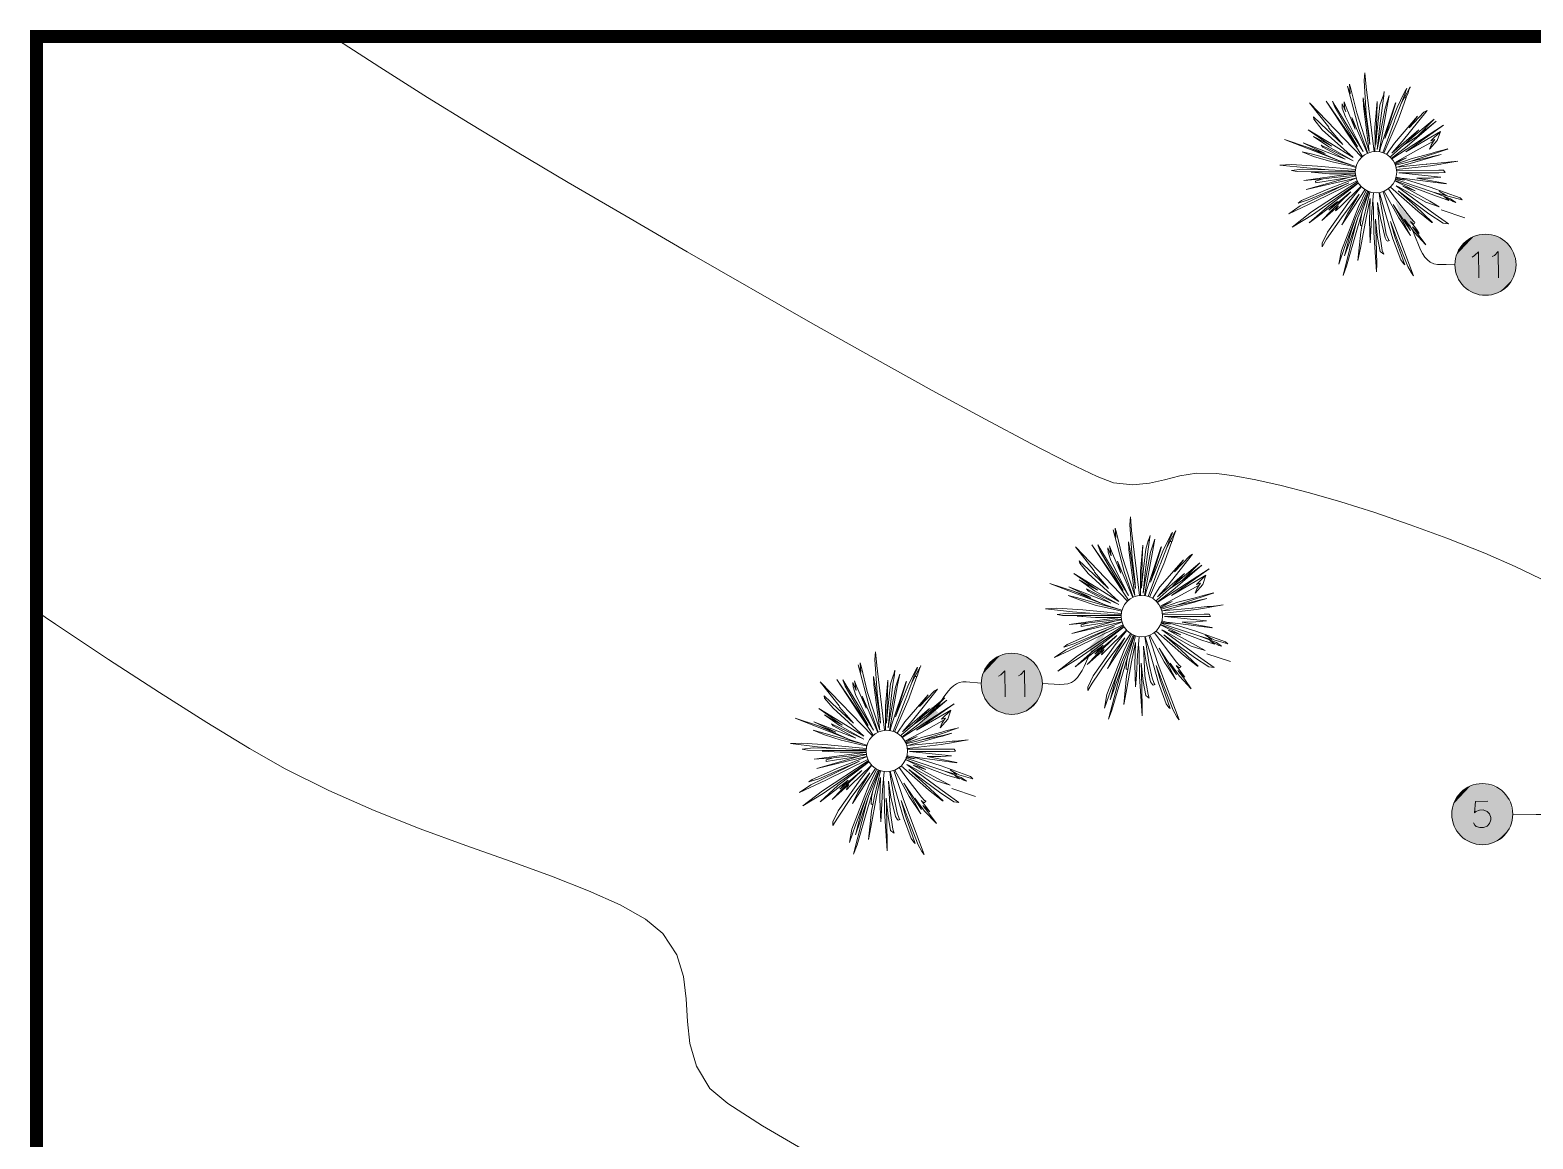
# Model space of a CAD drawing. Header units: millimetres. Extents: x -419 to 20046, y -14642 to 2638.
# Drawn here: x 0.9 to 5.226, y 20.328 to 23.519 of the extents above; entities that cross this region are included whole.
import ezdxf

# ---------------------------------------------------------------- set-up
doc = ezdxf.new("R2010")
doc.units = ezdxf.units.MM
for name, color, linetype, true_color in [('PDF11_0', 7, 'Continuous', 0xb3b3b3), ('PDF11_EXTO$--C3-Surface-EXTO', 7, 'Continuous', 0xb3b3b3), ('PDF11_EXTO$EXLSTR', 7, 'Continuous', 0xb3b3b3)]:
    doc.layers.add(name, color=color, linetype=linetype, true_color=true_color)
doc.layers.add('PDF11_24x36$-$Yucca$Valley$TB$CUP$----TB02', color=7, linetype='Continuous')

msp = doc.modelspace()

# ---------------------------------------------------------------- hatches: boundary and pattern name
at = {"layer": 'PDF11_0', "transparency": 33554559}
for points in [[(4.8296, 23.0277), (4.8587, 22.9527), (4.8821, 22.966)], [(4.002, 21.8001), (3.9461, 21.7409), (3.9678, 21.7259)], [(3.4511, 21.5042), (3.5144, 21.5551), (3.4944, 21.5726)]]:
    msp.add_hatch(color=7, dxfattribs=at).paths.add_polyline_path(points)
at = {"layer": 'PDF11_0', "true_color": 0xffffff, "transparency": 33554559}
for points in [[(5.0746, 22.9302), (5.0012, 22.8418), (5.0879, 22.9318)], [(5.0879, 22.9318), (5.0012, 22.8418), (5.0037, 22.8235)], [(5.0746, 22.9302), (5.0021, 22.856), (5.0012, 22.8418)], [(5.0554, 22.9252), (5.0021, 22.856), (5.0746, 22.9302)], [(5.0879, 22.9318), (5.0037, 22.8235), (5.1112, 22.9293)], [(5.1112, 22.9293), (5.0037, 22.8235), (5.0104, 22.8043)], [(5.1112, 22.9293), (5.0104, 22.8043), (5.1312, 22.921)], [(5.0554, 22.9252), (5.0054, 22.8718), (5.0021, 22.856)], [(5.0437, 22.9193), (5.0054, 22.8718), (5.0554, 22.9252)], [(5.0437, 22.9193), (5.0121, 22.8868), (5.0054, 22.8718)], [(5.1312, 22.921), (5.0104, 22.8043), (5.0179, 22.7918)], [(5.0337, 22.9118), (5.0121, 22.8868), (5.0437, 22.9193)], [(5.0337, 22.9118), (5.0229, 22.9018), (5.0121, 22.8868)], [(5.1312, 22.921), (5.0179, 22.7918), (5.1504, 22.9068)], [(5.1504, 22.9068), (5.0179, 22.7918), (5.0312, 22.7777)], [(5.1504, 22.9068), (5.0312, 22.7777), (5.1621, 22.8927)], [(5.1621, 22.8927), (5.0312, 22.7777), (5.0454, 22.7677)], [(5.1621, 22.8927), (5.0454, 22.7677), (5.1704, 22.8768)], [(5.1704, 22.8768), (5.0454, 22.7677), (5.0596, 22.761)], [(5.1704, 22.8768), (5.0596, 22.761), (5.1771, 22.8452)], [(5.1771, 22.8452), (5.0596, 22.761), (5.0787, 22.756)], [(5.1771, 22.8452), (5.0787, 22.756), (5.1729, 22.8168)], [(5.1729, 22.8168), (5.0787, 22.756), (5.0996, 22.756)], [(5.1729, 22.8168), (5.0996, 22.756), (5.1654, 22.8002)], [(5.1654, 22.8002), (5.0996, 22.756), (5.1321, 22.7668)], [(5.1654, 22.8002), (5.1321, 22.7668), (5.1496, 22.7802)], [(3.7111, 21.7242), (3.6378, 21.6359), (3.7236, 21.7259)], [(3.7236, 21.7259), (3.6378, 21.6359), (3.6403, 21.6176)], [(3.7111, 21.7242), (3.6386, 21.6501), (3.6378, 21.6359)], [(3.692, 21.7192), (3.6386, 21.6501), (3.7111, 21.7242)], [(3.692, 21.7192), (3.642, 21.6659), (3.6386, 21.6501)], [(3.7236, 21.7259), (3.6403, 21.6176), (3.7478, 21.7226)], [(3.7478, 21.7226), (3.6403, 21.6176), (3.647, 21.5984)], [(3.6803, 21.7134), (3.642, 21.6659), (3.692, 21.7192)], [(3.7478, 21.7226), (3.647, 21.5984), (3.7678, 21.7151)], [(3.6803, 21.7134), (3.6486, 21.6809), (3.642, 21.6659)], [(3.7678, 21.7151), (3.647, 21.5984), (3.6545, 21.5859)], [(3.6703, 21.7059), (3.6486, 21.6809), (3.6803, 21.7134)], [(3.6703, 21.7059), (3.6595, 21.6959), (3.6486, 21.6809)], [(3.7678, 21.7151), (3.6545, 21.5859), (3.787, 21.7009)], [(3.787, 21.7009), (3.6545, 21.5859), (3.6678, 21.5717)], [(3.787, 21.7009), (3.6678, 21.5717), (3.7986, 21.6867)], [(3.7986, 21.6867), (3.6678, 21.5717), (3.6811, 21.5617)], [(3.7986, 21.6867), (3.6811, 21.5617), (3.807, 21.6709)], [(3.807, 21.6709), (3.6811, 21.5617), (3.6961, 21.5551)], [(3.807, 21.6709), (3.6961, 21.5551), (3.8136, 21.6392)], [(3.8136, 21.6392), (3.6961, 21.5551), (3.7153, 21.5501)], [(3.8136, 21.6392), (3.7153, 21.5501), (3.8095, 21.6109)], [(3.8095, 21.6109), (3.7153, 21.5501), (3.7353, 21.5501)], [(3.8095, 21.6109), (3.7353, 21.5501), (3.802, 21.5942)], [(3.802, 21.5942), (3.7353, 21.5501), (3.7686, 21.5609)], [(3.802, 21.5942), (3.7686, 21.5609), (3.7861, 21.5742)], [(5.0646, 21.3492), (4.9912, 21.2609), (5.0779, 21.35)], [(5.0779, 21.35), (4.9912, 21.2609), (4.9937, 21.2417)], [(5.0646, 21.3492), (4.9921, 21.2742), (4.9912, 21.2609)], [(5.0454, 21.3434), (4.9921, 21.2742), (5.0646, 21.3492)], [(5.0454, 21.3434), (4.9954, 21.29), (4.9921, 21.2742)], [(5.0779, 21.35), (4.9937, 21.2417), (5.1012, 21.3475)], [(5.1012, 21.3475), (4.9937, 21.2417), (5.0004, 21.2234)], [(5.0337, 21.3375), (4.9954, 21.29), (5.0454, 21.3434)], [(5.0337, 21.3375), (5.0021, 21.305), (4.9954, 21.29)], [(5.1012, 21.3475), (5.0004, 21.2234), (5.1212, 21.3392)], [(5.1212, 21.3392), (5.0004, 21.2234), (5.0079, 21.21)], [(5.0237, 21.3309), (5.0021, 21.305), (5.0337, 21.3375)], [(5.0237, 21.3309), (5.0129, 21.32), (5.0021, 21.305)], [(5.1212, 21.3392), (5.0079, 21.21), (5.1404, 21.325)], [(5.1404, 21.325), (5.0079, 21.21), (5.0212, 21.1959)], [(5.1404, 21.325), (5.0212, 21.1959), (5.1521, 21.3109)], [(5.1521, 21.3109), (5.0212, 21.1959), (5.0354, 21.1859)], [(5.1521, 21.3109), (5.0354, 21.1859), (5.1604, 21.295)], [(5.1604, 21.295), (5.0354, 21.1859), (5.0496, 21.1792)], [(5.1604, 21.295), (5.0496, 21.1792), (5.1671, 21.2634)], [(5.1671, 21.2634), (5.0496, 21.1792), (5.0687, 21.175)], [(5.1671, 21.2634), (5.0687, 21.175), (5.1629, 21.235)], [(5.1629, 21.235), (5.0687, 21.175), (5.0896, 21.175)], [(5.1629, 21.235), (5.0896, 21.175), (5.1554, 21.2184)], [(5.1554, 21.2184), (5.0896, 21.175), (5.1229, 21.1859)], [(5.1554, 21.2184), (5.1229, 21.1859), (5.1396, 21.1984)]]:
    msp.add_hatch(color=7, dxfattribs=at).paths.add_polyline_path(points)

# ---------------------------------------------------------------- linework, layer by layer
at = {"layer": 'PDF11_0', "lineweight": 18}
for points in [[(5.2721, 21.9284), (5.1746, 21.9759), (5.0871, 22.0143), (4.9779, 22.0576), (4.8721, 22.0959), (4.7704, 22.1309), (4.6729, 22.1618), (4.5829, 22.1876), (4.5012, 22.2084), (4.4279, 22.2251), (4.3662, 22.2368), (4.3162, 22.2434), (4.2578, 22.2443), (4.2095, 22.2368), (4.1653, 22.2251), (4.122, 22.2151), (4.0745, 22.2109), (4.0187, 22.2168), (3.9712, 22.2343), (3.8911, 22.2726), (3.782, 22.3285), (3.6486, 22.3993), (3.4961, 22.4826), (3.3294, 22.5751), (3.1528, 22.6743), (2.7911, 22.881), (2.6152, 22.9835), (2.4485, 23.081), (2.2969, 23.171), (2.1652, 23.2502), (2.0435, 23.3252), (1.9068, 23.4127), (1.771, 23.5002)], [(3.1461, 20.285), (3.0077, 20.3658), (2.9086, 20.43), (2.8569, 20.4733), (2.8177, 20.5375), (2.7986, 20.6025), (2.7919, 20.6667), (2.7886, 20.7317), (2.7811, 20.7958), (2.7611, 20.8583), (2.7211, 20.9192), (2.671, 20.9608), (2.5985, 21.0017), (2.5069, 21.0425), (2.4002, 21.0842), (2.2818, 21.1275), (2.1543, 21.1725), (2.0227, 21.2209), (1.8902, 21.2734), (1.7593, 21.3309), (1.6343, 21.3934), (1.531, 21.4517), (1.4084, 21.5267), (1.2718, 21.6134), (1.1251, 21.7084), (0.9726, 21.8101), (0.9136, 21.8499)]]:
    msp.add_lwpolyline(points, dxfattribs=at)
at = {"layer": 'PDF11_0', "color": 7, "lineweight": 20}
for points in [[(5.0012, 22.846), (4.9762, 22.8452), (4.9637, 22.8443), (4.9512, 22.8452), (4.9404, 22.8468), (4.9304, 22.851), (4.9221, 22.8577), (4.9146, 22.866), (4.9079, 22.876), (4.9021, 22.8868), (4.8821, 22.9368), (4.8762, 22.9485), (4.8704, 22.9593)], [(5.0512, 22.866), (5.0579, 22.8702), (5.0687, 22.881), (5.0704, 22.806)], [(5.1087, 22.8677), (5.1154, 22.871), (5.1262, 22.8818), (5.1271, 22.8068)], [(3.957, 21.7334), (3.9503, 21.7234), (3.9445, 21.7117), (3.9336, 21.6876), (3.9278, 21.6759), (3.9145, 21.6559), (3.9061, 21.6476), (3.8978, 21.6417), (3.887, 21.6384), (3.8761, 21.6367), (3.8636, 21.6359), (3.8136, 21.6392)], [(3.6878, 21.6601), (3.6945, 21.6642), (3.7053, 21.6751), (3.707, 21.6001)], [(3.7445, 21.6609), (3.752, 21.6651), (3.762, 21.6759), (3.7636, 21.6009)], [(3.5044, 21.5634), (3.5178, 21.5809), (3.5303, 21.6001), (3.5436, 21.6176), (3.5503, 21.6259), (3.5578, 21.6326), (3.5661, 21.6384), (3.5745, 21.6417), (3.5845, 21.6434), (3.5945, 21.6434), (3.6378, 21.6401)], [(5.0546, 21.2384), (5.0587, 21.2317), (5.0621, 21.2275), (5.0729, 21.2242), (5.0837, 21.225), (5.0937, 21.2284), (5.1012, 21.2359), (5.1046, 21.2467), (5.1046, 21.2534), (5.1004, 21.2642), (5.0937, 21.2709), (5.0829, 21.275), (5.0721, 21.2742), (5.0612, 21.2709), (5.0579, 21.2667), (5.0604, 21.2992), (5.0962, 21.3)], [(5.1671, 21.2609), (5.2354, 21.2617), (5.2688, 21.2617), (5.3021, 21.2592), (5.3188, 21.2567), (5.3346, 21.2534), (5.3504, 21.2492), (5.3663, 21.2442), (5.3963, 21.2317), (5.4263, 21.2167), (5.4554, 21.1992), (5.4846, 21.1809), (5.5413, 21.14), (5.5979, 21.1), (5.6271, 21.0809), (5.6563, 21.0642)]]:
    msp.add_lwpolyline(points, dxfattribs=at)
at = {"layer": 'PDF11_0', "color": 7, "lineweight": 0, "true_color": 0xffffff}
for points in [[(5.1496, 22.7802), (5.1321, 22.7668)], [(3.7861, 21.5742), (3.7686, 21.5609)], [(5.1396, 21.1984), (5.1229, 21.1859)]]:
    msp.add_lwpolyline(points, dxfattribs=at)
at = {"layer": 'PDF11_0', "color": 7, "lineweight": 20}
for centre in [(5.0892, 22.8439), (3.7257, 21.638), (5.08, 21.263)]:
    msp.add_circle(centre, 0.0879, dxfattribs=at)
at = {"layer": 'PDF11_24x36$-$Yucca$Valley$TB$CUP$----TB02', "lineweight": 0, "const_width": 0.0375}
msp.add_lwpolyline([(35.4024, 0.4996), (35.4024, 23.5006), (0.9184, 23.5006), (0.9184, 0.4996)], close=True, dxfattribs=at)
at = {"layer": 'PDF11_EXTO$--C3-Surface-EXTO', "lineweight": 18}
for points in [[(5.2721, 21.9284), (5.1746, 21.9759), (5.0871, 22.0143), (4.9779, 22.0576), (4.8721, 22.0959), (4.7704, 22.1309), (4.6729, 22.1618), (4.5829, 22.1876), (4.5012, 22.2084), (4.4279, 22.2251), (4.3662, 22.2368), (4.3162, 22.2434), (4.2578, 22.2443), (4.2095, 22.2368), (4.1653, 22.2251), (4.122, 22.2151), (4.0745, 22.2109), (4.0187, 22.2168), (3.9712, 22.2343), (3.8911, 22.2726), (3.782, 22.3285), (3.6486, 22.3993), (3.4961, 22.4826), (3.3294, 22.5751), (3.1528, 22.6743), (2.7911, 22.881), (2.6152, 22.9835), (2.4485, 23.081), (2.2969, 23.171), (2.1652, 23.2502), (2.0435, 23.3252), (1.9068, 23.4127), (1.771, 23.5002)], [(3.1461, 20.285), (3.0077, 20.3658), (2.9086, 20.43), (2.8569, 20.4733), (2.8177, 20.5375), (2.7986, 20.6025), (2.7919, 20.6667), (2.7886, 20.7317), (2.7811, 20.7958), (2.7611, 20.8583), (2.7211, 20.9192), (2.671, 20.9608), (2.5985, 21.0017), (2.5069, 21.0425), (2.4002, 21.0842), (2.2818, 21.1275), (2.1543, 21.1725), (2.0227, 21.2209), (1.8902, 21.2734), (1.7593, 21.3309), (1.6343, 21.3934), (1.531, 21.4517), (1.4084, 21.5267), (1.2718, 21.6134), (1.1251, 21.7084), (0.9726, 21.8101), (0.9136, 21.8499)]]:
    msp.add_lwpolyline(points, dxfattribs=at)
at = {"layer": 'PDF11_EXTO$EXLSTR', "lineweight": 18}
for points in [[(4.7504, 23.1644), (4.7454, 23.1785), (4.7237, 23.2385), (4.692, 23.3577), (4.6995, 23.336), (4.6979, 23.3635), (4.7012, 23.3502), (4.7187, 23.281), (4.7545, 23.1702), (4.7379, 23.3002), (4.737, 23.3244), (4.7412, 23.2985), (4.7562, 23.1902), (4.7545, 23.2144), (4.7462, 23.2777), (4.7404, 23.3744), (4.742, 23.396), (4.7454, 23.356), (4.7687, 23.1694)], [(4.7704, 23.1694), (4.7712, 23.1977), (4.7704, 23.2394), (4.7779, 23.3135), (4.7762, 23.2719), (4.7737, 23.1902), (4.7754, 23.2135), (4.7854, 23.3035), (4.7937, 23.3269), (4.7946, 23.3294), (4.7954, 23.3302), (4.7979, 23.3427), (4.7962, 23.331), (4.7962, 23.3302), (4.7929, 23.3027), (4.7837, 23.236), (4.7779, 23.176), (4.782, 23.1994), (4.8004, 23.2944), (4.8121, 23.331), (4.8062, 23.3002), (4.7829, 23.1685)], [(4.7937, 23.166), (4.8271, 23.2569), (4.8287, 23.261), (4.8462, 23.3077), (4.8579, 23.3369), (4.8604, 23.3444), (4.8629, 23.351), (4.8579, 23.3435), (4.8546, 23.3369), (4.8354, 23.2969), (4.8179, 23.2535), (4.8179, 23.2527), (4.7996, 23.2077), (4.8021, 23.2177), (4.8312, 23.3102), (4.8296, 23.3069), (4.787, 23.181), (4.7845, 23.1685)], [(4.8687, 23.346), (4.8662, 23.3385), (4.8612, 23.326), (4.8579, 23.3244), (4.8612, 23.3252), (4.8404, 23.2685), (4.8379, 23.261), (4.7962, 23.1652)], [(4.8704, 23.3519), (4.8671, 23.3452), (4.8629, 23.3377), (4.8462, 23.3077)], [(4.8712, 23.3519), (4.8687, 23.346), (4.8712, 23.3519), (4.8721, 23.356), (4.8671, 23.3452)], [(4.8712, 23.3535), (4.8721, 23.356), (4.8721, 23.3535)], [(4.7337, 23.1535), (4.5829, 23.3102), (4.6379, 23.2402), (4.6387, 23.2369), (4.6787, 23.1902), (4.6337, 23.2319), (4.5937, 23.2694), (4.5954, 23.2627), (4.6195, 23.2327), (4.7079, 23.1527), (4.6437, 23.1927), (4.5787, 23.2319), (4.6462, 23.1852), (4.622, 23.1985), (4.5945, 23.2135), (4.6379, 23.1835), (4.7079, 23.1435), (4.642, 23.1752), (4.6162, 23.1877), (4.6212, 23.1827), (4.6854, 23.1477), (4.5645, 23.1944), (4.6279, 23.1644), (4.5787, 23.1819)], [(4.7354, 23.1552), (4.6304, 23.3152), (4.7204, 23.1844), (4.6554, 23.2977), (4.6487, 23.3152), (4.657, 23.301), (4.737, 23.1702), (4.7187, 23.2044), (4.6862, 23.2694), (4.677, 23.2944), (4.6762, 23.3069), (4.687, 23.2844), (4.6837, 23.296), (4.682, 23.3127), (4.6879, 23.2977), (4.7145, 23.2344), (4.7045, 23.2677), (4.7212, 23.2294), (4.7495, 23.1644)], [(4.8046, 23.161), (4.8271, 23.1935), (4.8937, 23.2719), (4.8696, 23.2377), (4.9121, 23.2827), (4.9212, 23.2877), (4.8496, 23.1985), (4.8196, 23.1652), (4.8971, 23.2319), (4.8654, 23.1994), (4.9412, 23.2627), (4.8921, 23.2135), (4.9471, 23.2569), (4.8637, 23.1852), (4.8179, 23.1502)], [(4.8196, 23.1485), (4.9687, 23.246), (4.8604, 23.1694), (4.9596, 23.2277), (4.9321, 23.201), (4.9437, 23.2044), (4.9396, 23.1994)], [(4.6687, 23.1427), (4.5104, 23.2044), (4.5787, 23.1819), (4.6687, 23.1427), (4.707, 23.1294), (4.717, 23.1269)], [(4.8146, 23.1535), (4.8179, 23.1569), (4.8529, 23.1877), (4.8621, 23.196), (4.8654, 23.1994)], [(4.9596, 23.2277), (4.9504, 23.2019), (4.9279, 23.1769), (4.9329, 23.1885), (4.9396, 23.1994), (4.8887, 23.1719), (4.8271, 23.1377), (4.8621, 23.1519), (4.8279, 23.1344)], [(4.8921, 23.2135), (4.8529, 23.1877)], [(4.7162, 23.1243), (4.7004, 23.1285), (4.652, 23.1394), (4.6437, 23.141), (4.5945, 23.156), (4.562, 23.1694), (4.5912, 23.1619), (4.6604, 23.1427), (4.707, 23.1294)], [(4.8287, 23.1327), (4.8779, 23.1494), (4.9329, 23.1644), (4.9446, 23.1677), (4.9804, 23.1777), (4.9796, 23.1769), (4.9421, 23.1644), (4.9304, 23.1602), (4.8754, 23.1419), (4.9262, 23.1527), (4.9354, 23.1552), (4.9612, 23.161), (4.9346, 23.1535), (4.9254, 23.151), (4.8787, 23.1377), (4.8337, 23.1252), (4.9187, 23.1335), (4.9187, 23.1327), (4.9196, 23.1335), (4.9621, 23.1377), (4.9712, 23.1385), (4.9896, 23.1402), (4.9896, 23.1394), (4.9904, 23.1402), (5.0096, 23.1419), (4.9696, 23.1352), (4.9604, 23.1335), (4.9312, 23.1285), (4.8329, 23.1177)], [(4.7145, 23.1135), (4.637, 23.1168), (4.5745, 23.1227), (4.497, 23.131), (4.5295, 23.1327), (4.6054, 23.1277), (4.7145, 23.1177)], [(4.7145, 23.111), (4.6229, 23.1118), (4.547, 23.1127), (4.5312, 23.1152), (4.562, 23.1193), (4.637, 23.1168)], [(4.7145, 23.1018), (4.622, 23.091), (4.5662, 23.086), (4.6879, 23.1035), (4.7145, 23.1052)], [(4.7145, 23.106), (4.6404, 23.106), (4.5879, 23.1102), (4.6229, 23.1118)], [(4.8337, 23.1152), (4.9546, 23.116), (4.9587, 23.116), (4.9679, 23.116), (4.9729, 23.1093), (4.9546, 23.1085), (4.9521, 23.1085), (4.8396, 23.1085), (4.8596, 23.1068), (4.9604, 23.096), (4.9296, 23.0935), (4.8912, 23.0935), (4.9762, 23.0777), (4.9762, 23.0768), (4.8637, 23.091), (4.8462, 23.0935), (4.9304, 23.0668), (5.0162, 23.0368), (5.0221, 23.031), (4.9812, 23.041), (4.9562, 23.056), (4.9762, 23.0427), (4.9712, 23.0443), (4.9387, 23.0527), (4.9887, 23.0335), (5.0037, 23.0235), (4.9954, 23.026), (4.9704, 23.0402), (4.9837, 23.0293), (4.9479, 23.041), (4.8287, 23.086)], [(4.8304, 23.1302), (4.8654, 23.1394), (4.8754, 23.1419)], [(4.8337, 23.1252), (4.8321, 23.1243)], [(4.7195, 23.0852), (4.5995, 23.0268), (4.5229, 22.991), (4.5562, 23.0135), (4.6962, 23.0802), (4.5787, 23.031), (4.5504, 23.021), (4.5595, 23.0285), (4.6354, 23.0618), (4.717, 23.0927)], [(4.7229, 23.0793), (4.5912, 22.9877), (4.5329, 22.9518), (4.5887, 22.996), (4.7212, 23.0827)], [(4.7162, 23.0935), (4.5729, 23.0602), (4.6962, 23.0952)], [(4.7304, 23.0693), (4.672, 23.0118), (4.6612, 23.0018), (4.6579, 22.9993), (4.6604, 23.006), (4.6662, 23.0135), (4.6179, 22.971), (4.6437, 22.9985), (4.702, 23.0543), (4.6387, 23.001), (4.6629, 23.026), (4.582, 22.9643), (4.6337, 23.0102), (4.7129, 23.071), (4.7229, 23.0785)], [(4.7154, 23.1002), (4.6962, 23.0952), (4.6004, 23.0802), (4.5995, 23.0843), (4.622, 23.091)], [(4.742, 23.0593), (4.6945, 22.9877), (4.6754, 22.9585), (4.692, 22.9902), (4.7254, 23.0468), (4.6745, 22.9793), (4.632, 22.9177), (4.6195, 22.896), (4.6195, 22.906), (4.6345, 22.9377), (4.6979, 23.0268), (4.7312, 23.0685)], [(4.8104, 23.0627), (4.8296, 23.0352), (4.8746, 22.9777), (4.8837, 22.9677), (4.8862, 22.9668), (4.8862, 22.9652), (4.8837, 22.9618), (4.8812, 22.9618), (4.8729, 22.9685), (4.8904, 22.946), (4.8979, 22.9343), (4.8787, 22.9535), (4.8987, 22.9277), (4.9171, 22.901), (4.8837, 22.9377), (4.8562, 22.9752), (4.8737, 22.9427), (4.8237, 23.0177), (4.8437, 22.9827), (4.8729, 22.9285), (4.8396, 22.9793), (4.7971, 23.0552)], [(4.8287, 23.0852), (4.8871, 23.0568), (4.8512, 23.0702), (4.9287, 23.0268), (4.9562, 23.011), (4.9171, 23.0243), (4.8387, 23.0685), (4.8321, 23.071), (4.9446, 22.9885), (4.9829, 22.9618), (4.9671, 22.9635), (4.9262, 22.991), (4.8379, 23.0568), (4.8871, 23.0135), (4.9371, 22.966), (4.9346, 22.966), (4.8946, 22.9985), (4.8154, 23.0668)], [(4.8312, 23.0943), (4.8562, 23.0877), (4.8296, 23.091)], [(4.8304, 23.0893), (4.8512, 23.0827), (4.9387, 23.0527)], [(4.8321, 23.096), (4.8462, 23.0935)], [(4.7562, 23.0527), (4.7387, 22.9802), (4.7337, 22.9552), (4.7295, 22.9577), (4.7304, 22.976), (4.7345, 22.996), (4.7187, 22.9435), (4.6887, 22.8402), (4.6795, 22.8135), (4.7154, 22.9568), (4.7229, 22.9827), (4.6979, 22.9085), (4.6837, 22.8693), (4.6987, 22.9268), (4.7154, 22.9777), (4.6845, 22.8968), (4.667, 22.846), (4.6745, 22.8852), (4.7237, 23.0118), (4.7454, 23.0577)], [(4.7154, 22.9777), (4.7495, 23.0552)], [(4.7829, 23.051), (4.7854, 23.0343), (4.7962, 22.971), (4.8037, 22.9318), (4.8096, 22.9168), (4.8112, 22.9135), (4.8129, 22.9135), (4.8079, 22.9118), (4.8046, 22.9135), (4.8004, 22.9218), (4.787, 22.9777), (4.7787, 23.0227), (4.7837, 22.9377), (4.7921, 22.8852), (4.7962, 22.8743), (4.7862, 22.8818), (4.7787, 22.9227), (4.7729, 22.9752), (4.7737, 22.9493), (4.7762, 22.8468), (4.7754, 22.8235), (4.7679, 22.9368), (4.767, 23.006), (4.7645, 23.0302), (4.762, 22.9977), (4.7595, 22.9402), (4.757, 22.9068), (4.7554, 22.971), (4.757, 23.0343), (4.7454, 22.9793), (4.7295, 22.8918), (4.722, 22.856), (4.7304, 22.9377), (4.7337, 22.9552)], [(4.7229, 22.9818), (4.7529, 23.0543)], [(4.7345, 22.996), (4.7537, 23.0535)], [(4.767, 23.051), (4.7645, 23.0302)], [(4.7946, 23.0543), (4.8221, 22.9702), (4.8821, 22.8118), (4.8762, 22.821), (4.8654, 22.8393), (4.8362, 22.9135), (4.8162, 22.9685), (4.8287, 22.9243), (4.8571, 22.8435), (4.8529, 22.8477), (4.8454, 22.8577), (4.8221, 22.9185), (4.7979, 23.0035), (4.7837, 23.051)], [(5.0296, 22.9793), (4.9612, 23.0018)], [(4.0753, 21.8876), (4.0703, 21.9009), (4.0495, 21.9609), (4.0178, 22.0809), (4.0253, 22.0593), (4.0237, 22.0859), (4.027, 22.0726), (4.0437, 22.0043), (4.0795, 21.8926), (4.0628, 22.0234), (4.062, 22.0468), (4.0662, 22.0209), (4.082, 21.9126), (4.0803, 21.9368), (4.072, 22.0001), (4.0653, 22.0968), (4.067, 22.1184), (4.0703, 22.0793), (4.0937, 21.8918)], [(4.1078, 21.8918), (4.1312, 22.0226), (4.1378, 22.0543), (4.1253, 22.0168), (4.1078, 21.9218), (4.1037, 21.8993), (4.1095, 21.9584), (4.1178, 22.0251), (4.122, 22.0526), (4.122, 22.0534), (4.1237, 22.0651), (4.1203, 22.0534), (4.1203, 22.0526), (4.1187, 22.0493), (4.1112, 22.0259), (4.1012, 21.9359), (4.0995, 21.9134), (4.1012, 21.9951), (4.1028, 22.0368), (4.0962, 21.9618), (4.0962, 21.8918)], [(4.1187, 21.8893), (4.152, 21.9793), (4.1537, 21.9834), (4.172, 22.0301), (4.1828, 22.0601), (4.1862, 22.0668), (4.1887, 22.0734), (4.1878, 22.0734), (4.1837, 22.0668), (4.1795, 22.0593), (4.1603, 22.0193), (4.1428, 21.9759), (4.1245, 21.9301), (4.1278, 21.9401), (4.157, 22.0326), (4.1545, 22.0301), (4.1128, 21.9034), (4.1095, 21.8909)], [(4.1945, 22.0684), (4.1912, 22.0609), (4.187, 22.0484), (4.1828, 22.0476), (4.1862, 22.0476), (4.1662, 21.9909), (4.1637, 21.9834), (4.122, 21.8876)], [(4.1953, 22.0743), (4.192, 22.0684), (4.1878, 22.0609), (4.172, 22.0301)], [(4.1962, 22.0743), (4.1945, 22.0684), (4.1962, 22.0743), (4.1978, 22.0784), (4.192, 22.0684)], [(4.197, 22.0768), (4.1978, 22.0784), (4.197, 22.0759)], [(4.0587, 21.8759), (3.9086, 22.0326), (3.9628, 21.9634), (3.9637, 21.9593), (4.0045, 21.9126), (3.9595, 21.9543), (3.9195, 21.9918), (3.9211, 21.9851), (3.9453, 21.9559), (4.0337, 21.8751), (3.9687, 21.9159), (3.9045, 21.9551), (3.972, 21.9076), (3.947, 21.9209), (3.9195, 21.9368), (3.9637, 21.9059), (4.0337, 21.8659), (3.967, 21.8984), (3.9411, 21.9109), (3.9461, 21.9051), (4.0103, 21.8701), (3.8903, 21.9168), (3.9536, 21.8868), (3.9036, 21.9051)], [(4.0612, 21.8784), (3.9561, 22.0376), (4.0462, 21.9068), (3.9803, 22.0201), (3.9737, 22.0376), (3.982, 22.0234), (4.062, 21.8926), (4.0445, 21.9268), (4.0112, 21.9926), (4.0028, 22.0168), (4.002, 22.0293), (4.012, 22.0068), (4.0095, 22.0184), (4.007, 22.0351), (4.0128, 22.0201), (4.0395, 21.9568), (4.0295, 21.9909), (4.0462, 21.9518), (4.0745, 21.8868)], [(4.1303, 21.8834), (4.152, 21.9168), (4.2195, 21.9951), (4.1945, 21.9601), (4.2378, 22.0059), (4.2462, 22.0109), (4.1745, 21.9209), (4.1453, 21.8884), (4.2228, 21.9551), (4.1912, 21.9218), (4.267, 21.9859), (4.217, 21.9359), (4.2728, 21.9793), (4.1895, 21.9076), (4.1437, 21.8726)], [(4.1445, 21.8717), (4.2937, 21.9693), (4.1853, 21.8918), (4.2845, 21.9509), (4.257, 21.9243), (4.2687, 21.9276), (4.2653, 21.9218)], [(4.2845, 21.9509), (4.2753, 21.9243), (4.2537, 21.8993), (4.2587, 21.9118), (4.2653, 21.9218), (4.2145, 21.8943), (4.152, 21.8601), (4.187, 21.8751), (4.1537, 21.8576)], [(4.217, 21.9359), (4.1787, 21.9101)], [(3.9945, 21.8651), (3.8353, 21.9268), (3.9036, 21.9051), (3.9945, 21.8651), (4.0328, 21.8526), (4.042, 21.8501)], [(4.0412, 21.8467), (4.0262, 21.8509), (3.9778, 21.8617), (3.9687, 21.8634), (3.9203, 21.8793), (3.8878, 21.8926), (3.9161, 21.8851), (3.9862, 21.8651), (4.0328, 21.8526)], [(4.1403, 21.8759), (4.1437, 21.8793), (4.1787, 21.9101), (4.1878, 21.9184), (4.1912, 21.9218)], [(4.1545, 21.8559), (4.2037, 21.8726), (4.2578, 21.8868), (4.2703, 21.8901), (4.3062, 21.9001), (4.3053, 21.8993), (4.2678, 21.8868), (4.2553, 21.8826), (4.2012, 21.8642), (4.252, 21.8751), (4.2612, 21.8776), (4.287, 21.8834), (4.2603, 21.8759), (4.2512, 21.8734), (4.2037, 21.8601), (4.1595, 21.8476), (4.2445, 21.8559), (4.2878, 21.8601), (4.297, 21.8609), (4.3153, 21.8626), (4.3345, 21.8651), (4.2953, 21.8584), (4.2862, 21.8567), (4.257, 21.8517), (4.1587, 21.8401)], [(4.0395, 21.8367), (3.9628, 21.8401), (3.9003, 21.8451), (3.8228, 21.8542), (3.8553, 21.8559), (3.9303, 21.8509), (4.0403, 21.8401)], [(4.1553, 21.8526), (4.1903, 21.8626), (4.2012, 21.8642)], [(4.1595, 21.8476), (4.157, 21.8476)], [(4.0453, 21.8076), (3.9245, 21.7492), (3.8486, 21.7134), (3.8811, 21.7359), (4.0212, 21.8034), (3.9045, 21.7534), (3.8753, 21.7434), (3.8853, 21.7509), (3.9612, 21.7851), (4.042, 21.8151)], [(4.0395, 21.8342), (3.9478, 21.8342), (3.872, 21.8351), (3.8561, 21.8376), (3.8878, 21.8417), (3.9628, 21.8401)], [(4.0478, 21.8017), (3.917, 21.7109), (3.8578, 21.6742), (3.9145, 21.7184), (4.0462, 21.8051)], [(4.0403, 21.8242), (3.947, 21.8134), (3.8911, 21.8084), (4.0137, 21.8259), (4.0395, 21.8284)], [(4.042, 21.8167), (3.8986, 21.7826), (4.0212, 21.8184)], [(4.0395, 21.8292), (3.9662, 21.8284), (3.9136, 21.8326), (3.9478, 21.8342)], [(4.0403, 21.8226), (4.0212, 21.8184), (3.9253, 21.8026), (3.9253, 21.8076), (3.947, 21.8134)], [(4.1537, 21.8076), (4.212, 21.7792), (4.1762, 21.7926), (4.2545, 21.7492), (4.282, 21.7342), (4.242, 21.7467), (4.1645, 21.7909), (4.1578, 21.7934), (4.2703, 21.7117), (4.3078, 21.6851), (4.2928, 21.6867), (4.2512, 21.7142), (4.1637, 21.7792), (4.212, 21.7359), (4.262, 21.6884), (4.2603, 21.6884), (4.2203, 21.7209), (4.1412, 21.7892)], [(4.1587, 21.8376), (4.2795, 21.8384), (4.2845, 21.8384), (4.2937, 21.8384), (4.2978, 21.8317), (4.2803, 21.8317), (4.277, 21.8317), (4.1653, 21.8317), (4.1845, 21.8301), (4.2862, 21.8192), (4.2553, 21.8167), (4.2162, 21.8159), (4.3012, 21.8001), (4.302, 21.7992), (4.1887, 21.8134), (4.1712, 21.8159), (4.2553, 21.7892), (4.3412, 21.7592), (4.3478, 21.7534), (4.307, 21.7642), (4.282, 21.7792), (4.3012, 21.7651), (4.2962, 21.7667), (4.2645, 21.7759), (4.3145, 21.7567), (4.3295, 21.7459), (4.3212, 21.7484), (4.2962, 21.7626), (4.3095, 21.7526), (4.2728, 21.7634), (4.1537, 21.8084)], [(4.157, 21.8167), (4.182, 21.8101), (4.1545, 21.8134)], [(4.2645, 21.7759), (4.1762, 21.8051), (4.1553, 21.8126)], [(4.1578, 21.8192), (4.1712, 21.8159)], [(4.0553, 21.7917), (3.997, 21.7351), (3.9837, 21.7217), (3.9862, 21.7292), (3.9912, 21.7367), (3.9428, 21.6934), (3.9695, 21.7217), (4.0278, 21.7767), (3.9645, 21.7234), (3.9887, 21.7492), (3.9078, 21.6867), (3.9595, 21.7326), (4.0378, 21.7934), (4.0487, 21.8017)], [(4.067, 21.7817), (4.0195, 21.7101), (4.0012, 21.6817), (4.017, 21.7134), (4.0512, 21.7701), (3.9995, 21.7026), (3.957, 21.6401), (3.9445, 21.6184), (3.9445, 21.6284), (3.9603, 21.6609), (4.0237, 21.7501), (4.0562, 21.7909)], [(4.082, 21.7759), (4.0637, 21.7034), (4.0595, 21.6784), (4.0553, 21.6809), (4.0562, 21.6992), (4.0595, 21.7184), (4.0445, 21.6659), (4.0137, 21.5626), (4.0045, 21.5359), (4.0412, 21.6792), (4.0487, 21.7051), (4.0237, 21.6309), (4.0087, 21.5917), (4.0245, 21.6492), (4.0412, 21.7001), (4.0103, 21.6201), (3.9928, 21.5684), (3.9995, 21.6076), (4.0487, 21.7351), (4.0703, 21.7801)], [(4.0412, 21.7001), (4.0753, 21.7776)], [(4.1087, 21.7734), (4.1112, 21.7567), (4.1212, 21.6934), (4.1295, 21.6551), (4.1353, 21.6392), (4.137, 21.6359), (4.1387, 21.6359), (4.1328, 21.6342), (4.1303, 21.6359), (4.1253, 21.6442), (4.112, 21.7001), (4.1045, 21.7459), (4.1087, 21.6609), (4.1178, 21.6076), (4.1212, 21.5967), (4.1112, 21.6042), (4.1037, 21.6451), (4.0978, 21.6976), (4.0995, 21.6726), (4.1012, 21.5701), (4.1012, 21.5459), (4.0937, 21.6592), (4.092, 21.7284), (4.0903, 21.7526), (4.0878, 21.7209), (4.0845, 21.6626), (4.082, 21.6292), (4.0803, 21.6934), (4.082, 21.7567), (4.0703, 21.7017), (4.0545, 21.6142), (4.0478, 21.5784), (4.0562, 21.6601), (4.0595, 21.6784)], [(4.0487, 21.7051), (4.0778, 21.7767)], [(4.0595, 21.7184), (4.0787, 21.7767)], [(4.092, 21.7734), (4.0903, 21.7526)], [(4.1203, 21.7767), (4.147, 21.6934), (4.2078, 21.5342), (4.2012, 21.5434), (4.1903, 21.5626), (4.1612, 21.6367), (4.1412, 21.6909), (4.1537, 21.6467), (4.182, 21.5667), (4.1778, 21.5701), (4.1703, 21.5801), (4.1478, 21.6409), (4.1237, 21.7259), (4.1095, 21.7734)], [(4.1362, 21.7851), (4.1553, 21.7584), (4.1995, 21.7001), (4.2087, 21.6909), (4.212, 21.6892), (4.212, 21.6876), (4.2087, 21.6842), (4.2062, 21.6851), (4.1987, 21.6909), (4.2153, 21.6684), (4.2237, 21.6567), (4.2037, 21.6759), (4.2237, 21.6501), (4.242, 21.6234), (4.2087, 21.6601), (4.1812, 21.6976), (4.1995, 21.6651), (4.1803, 21.6926), (4.1495, 21.7409), (4.1695, 21.7051), (4.1978, 21.6509), (4.1645, 21.7017), (4.1228, 21.7776)], [(3.3411, 21.4992), (3.3361, 21.5126), (3.3153, 21.5734), (3.2836, 21.6926), (3.2911, 21.6709), (3.2894, 21.6984), (3.2928, 21.6851), (3.3094, 21.6159), (3.3461, 21.5051), (3.3286, 21.6351), (3.3278, 21.6592), (3.3319, 21.6326), (3.3478, 21.5251), (3.3461, 21.5484), (3.3378, 21.6117), (3.3311, 21.7084), (3.3336, 21.7301), (3.3369, 21.6909), (3.3594, 21.5042)], [(4.3553, 21.7026), (4.287, 21.7242)], [(3.3736, 21.5034), (3.3969, 21.6351), (3.4036, 21.6659), (3.3911, 21.6284), (3.3736, 21.5342), (3.3694, 21.5109), (3.3753, 21.5709), (3.3836, 21.6367), (3.3878, 21.6642), (3.3878, 21.6651), (3.3894, 21.6776), (3.3861, 21.6651), (3.3861, 21.6642), (3.3844, 21.6609), (3.3769, 21.6376), (3.3669, 21.5476), (3.3653, 21.5251), (3.3678, 21.6067), (3.3686, 21.6484), (3.3619, 21.5742), (3.3619, 21.5042)], [(3.3844, 21.5009), (3.4186, 21.5909), (3.4203, 21.5959), (3.4378, 21.6417), (3.4486, 21.6717), (3.4519, 21.6784), (3.4544, 21.6851), (3.4536, 21.6851), (3.4494, 21.6784), (3.4453, 21.6709), (3.4261, 21.6317), (3.4086, 21.5876), (3.3911, 21.5426), (3.3936, 21.5526), (3.4228, 21.6451), (3.4203, 21.6417), (3.3786, 21.5159), (3.3753, 21.5034)], [(3.4603, 21.6809), (3.4569, 21.6726), (3.4528, 21.6601), (3.4486, 21.6592), (3.4519, 21.6592), (3.4319, 21.6034), (3.4294, 21.5951), (3.3878, 21.5001)], [(3.4611, 21.6859), (3.4586, 21.6801), (3.4544, 21.6726), (3.4378, 21.6417)], [(3.4619, 21.6859), (3.4603, 21.6809), (3.4619, 21.6859), (3.4636, 21.6901), (3.4586, 21.6801)], [(3.3244, 21.4884), (3.1744, 21.6442), (3.2286, 21.5751), (3.2294, 21.5709), (3.2703, 21.5251), (3.2253, 21.5659), (3.1853, 21.6034), (3.1869, 21.5967), (3.2111, 21.5676), (3.2994, 21.4876), (3.2344, 21.5276), (3.1703, 21.5667), (3.2378, 21.5192), (3.2136, 21.5326), (3.1861, 21.5484), (3.2294, 21.5184), (3.2994, 21.4784), (3.2328, 21.5101), (3.2069, 21.5226), (3.2119, 21.5167), (3.2769, 21.4817), (3.1561, 21.5284), (3.2194, 21.4992), (3.1694, 21.5167)], [(3.3269, 21.4901), (3.2219, 21.6501), (3.3119, 21.5184), (3.2461, 21.6317), (3.2394, 21.6492), (3.2478, 21.6351), (3.3278, 21.5042), (3.3103, 21.5384), (3.2769, 21.6042), (3.2686, 21.6292), (3.2678, 21.6417), (3.2778, 21.6192), (3.2753, 21.6309), (3.2728, 21.6467), (3.2786, 21.6317), (3.3061, 21.5684), (3.2953, 21.6026), (3.3119, 21.5634), (3.3403, 21.4984)], [(3.3961, 21.4959), (3.4178, 21.5284), (3.4853, 21.6067), (3.4603, 21.5726), (3.5036, 21.6176), (3.5119, 21.6226), (3.4403, 21.5326), (3.4111, 21.5001), (3.4886, 21.5667), (3.4569, 21.5342), (3.5328, 21.5976), (3.4828, 21.5484), (3.5386, 21.5909), (3.4553, 21.5201), (3.4094, 21.4842)], [(3.4103, 21.4834), (3.5595, 21.5809), (3.4511, 21.5042), (3.5503, 21.5626), (3.5236, 21.5359), (3.5344, 21.5392), (3.5311, 21.5342)], [(3.5503, 21.5626), (3.5411, 21.5359), (3.5194, 21.5109), (3.5244, 21.5234), (3.5311, 21.5342), (3.4803, 21.5059), (3.4178, 21.4726)], [(3.4828, 21.5484), (3.4444, 21.5217)], [(3.2603, 21.4767), (3.1019, 21.5392), (3.1694, 21.5167), (3.2603, 21.4767), (3.2986, 21.4642), (3.3078, 21.4617)], [(3.3069, 21.4592), (3.2919, 21.4626), (3.2436, 21.4742), (3.2344, 21.4759), (3.1861, 21.4909), (3.1536, 21.5042), (3.1819, 21.4967), (3.2519, 21.4767), (3.2986, 21.4642)], [(3.4061, 21.4884), (3.4094, 21.4917), (3.4444, 21.5217), (3.4536, 21.5301), (3.4569, 21.5342)], [(3.4203, 21.4676), (3.4694, 21.4842), (3.5244, 21.4992), (3.5361, 21.5026), (3.572, 21.5117), (3.5711, 21.5109), (3.5336, 21.4984), (3.5219, 21.4942), (3.4669, 21.4767), (3.5178, 21.4876), (3.5269, 21.4892), (3.5528, 21.4959), (3.5261, 21.4876), (3.5169, 21.4851), (3.4694, 21.4717), (3.4253, 21.4601), (3.5103, 21.4684), (3.5536, 21.4726), (3.5628, 21.4734), (3.5811, 21.4751), (3.6003, 21.4767), (3.5611, 21.4701), (3.552, 21.4684), (3.5228, 21.4634), (3.4244, 21.4517)], [(3.3053, 21.4484), (3.2286, 21.4517), (3.1661, 21.4567), (3.0886, 21.4659), (3.1211, 21.4676), (3.1961, 21.4626), (3.3061, 21.4517)], [(3.4178, 21.4717), (3.4528, 21.4867), (3.4194, 21.4692)], [(3.4211, 21.4651), (3.4561, 21.4742), (3.4669, 21.4767)], [(3.4253, 21.4601), (3.4228, 21.4592)], [(3.3111, 21.42), (3.1903, 21.3609), (3.1144, 21.325), (3.1469, 21.3475), (3.2869, 21.415), (3.1703, 21.365), (3.1411, 21.3559), (3.1511, 21.3625), (3.2269, 21.3967), (3.3078, 21.4275)], [(3.3053, 21.4459), (3.2136, 21.4459), (3.1378, 21.4467), (3.1219, 21.45), (3.1536, 21.4534), (3.2286, 21.4517)], [(3.3136, 21.4134), (3.1828, 21.3225), (3.1244, 21.2867), (3.1803, 21.33), (3.3119, 21.4167)], [(3.3061, 21.4359), (3.2128, 21.425), (3.1569, 21.4209), (3.2794, 21.4375), (3.3053, 21.44)], [(3.3078, 21.4284), (3.1644, 21.3942), (3.2869, 21.43)], [(3.3053, 21.4409), (3.2319, 21.4409), (3.1794, 21.4442), (3.2136, 21.4459)], [(3.3061, 21.4342), (3.2869, 21.43), (3.1911, 21.4142), (3.1911, 21.4192), (3.2128, 21.425)], [(3.4244, 21.45), (3.5453, 21.45), (3.5503, 21.45), (3.5595, 21.45), (3.5636, 21.4442), (3.5461, 21.4434), (3.5428, 21.4434), (3.4311, 21.4434), (3.4503, 21.4417), (3.552, 21.4309), (3.5211, 21.4284), (3.4819, 21.4284), (3.567, 21.4117), (3.5678, 21.4109), (3.4544, 21.4259), (3.4378, 21.4284), (3.5219, 21.4017), (3.607, 21.3717), (3.6136, 21.365), (3.5728, 21.3759), (3.5478, 21.3909), (3.5678, 21.3775), (3.5628, 21.3784), (3.5303, 21.3875), (3.5803, 21.3684), (3.5953, 21.3575), (3.587, 21.3609), (3.562, 21.3742), (3.5753, 21.3642), (3.5386, 21.375), (3.4194, 21.42), (3.4786, 21.3917), (3.4419, 21.4042), (3.5203, 21.3609), (3.5478, 21.3459), (3.5078, 21.3584), (3.4303, 21.4025), (3.4236, 21.4059), (3.5361, 21.3234), (3.5736, 21.2967), (3.5586, 21.2984), (3.5178, 21.3259), (3.4294, 21.3917), (3.4778, 21.3475), (3.5278, 21.3009), (3.5261, 21.3009), (3.4861, 21.3325), (3.4069, 21.4017)], [(3.4228, 21.4292), (3.4478, 21.4217), (3.4203, 21.4259)], [(3.4211, 21.4242), (3.4419, 21.4175), (3.5303, 21.3875)], [(3.4236, 21.4309), (3.4378, 21.4284)], [(3.3211, 21.4034), (3.2628, 21.3467), (3.2494, 21.3334), (3.2519, 21.3409), (3.2569, 21.3484), (3.2086, 21.305), (3.2353, 21.3334), (3.2936, 21.3884), (3.2303, 21.335), (3.2544, 21.3609), (3.1736, 21.2984), (3.2253, 21.345), (3.3036, 21.405), (3.3144, 21.4134)], [(3.3336, 21.3942), (3.2853, 21.3217), (3.2669, 21.2934), (3.2828, 21.325), (3.3169, 21.3817), (3.2653, 21.3142), (3.2236, 21.2517), (3.2103, 21.23), (3.2103, 21.2409), (3.2261, 21.2725), (3.2894, 21.3617), (3.3219, 21.4025)], [(3.3478, 21.3875), (3.3303, 21.315), (3.3253, 21.29), (3.3211, 21.2925), (3.3219, 21.3109), (3.3261, 21.33), (3.3103, 21.2784), (3.2803, 21.1742), (3.2703, 21.1475), (3.3069, 21.2909), (3.3144, 21.3175), (3.2894, 21.2425), (3.2753, 21.2034), (3.2903, 21.2609), (3.3069, 21.3117), (3.2761, 21.2317), (3.2586, 21.1809), (3.2653, 21.22), (3.3144, 21.3467), (3.3361, 21.3917)], [(3.3069, 21.3117), (3.3411, 21.39)], [(3.3744, 21.385), (3.3769, 21.3692), (3.3878, 21.305), (3.3953, 21.2667), (3.4011, 21.2509), (3.4028, 21.2475), (3.4044, 21.2475), (3.3986, 21.2459), (3.3961, 21.2484), (3.3911, 21.2559), (3.3778, 21.3117), (3.3703, 21.3575), (3.3753, 21.2725), (3.3836, 21.22), (3.3869, 21.2084), (3.3769, 21.2159), (3.3694, 21.2567), (3.3644, 21.3092), (3.3653, 21.2842), (3.3669, 21.1817), (3.3669, 21.1575), (3.3594, 21.2717), (3.3586, 21.34), (3.3561, 21.365), (3.3536, 21.3325), (3.3503, 21.2742), (3.3486, 21.2409), (3.3461, 21.3059), (3.3478, 21.3684), (3.3361, 21.3134), (3.3203, 21.2259), (3.3136, 21.19), (3.3219, 21.2717), (3.3253, 21.29)], [(3.3144, 21.3167), (3.3436, 21.3884)], [(3.3261, 21.33), (3.3444, 21.3884)], [(3.3578, 21.385), (3.3561, 21.365)], [(3.3861, 21.3884), (3.4136, 21.305), (3.4736, 21.1467), (3.4669, 21.1559), (3.4561, 21.1742), (3.4269, 21.2484), (3.4069, 21.3025), (3.4194, 21.2584), (3.4478, 21.1784), (3.4436, 21.1825), (3.4361, 21.1925), (3.4136, 21.2525), (3.3894, 21.3375), (3.3753, 21.3859)], [(3.4019, 21.3975), (3.4211, 21.37), (3.4653, 21.3117), (3.4744, 21.3025), (3.4778, 21.3017), (3.4778, 21.3), (3.4744, 21.2967), (3.4719, 21.2967), (3.4644, 21.3025), (3.4811, 21.2809), (3.4894, 21.2692), (3.4694, 21.2875), (3.4894, 21.2617), (3.5086, 21.2359), (3.4744, 21.2717), (3.4469, 21.3092), (3.4653, 21.2767), (3.4461, 21.305), (3.4153, 21.3525), (3.4353, 21.3167), (3.4636, 21.2634), (3.4303, 21.3134), (3.3886, 21.3892)], [(3.6211, 21.3142), (3.5528, 21.3367)]]:
    msp.add_lwpolyline(points, dxfattribs=at)
for points in [[(4.2437, 21.8551), (4.2445, 21.8559)], [(3.4628, 21.6884), (3.4636, 21.6901)], [(3.5094, 21.4676), (3.5103, 21.4684)], [(3.5811, 21.4742), (3.5811, 21.4751)]]:
    msp.add_lwpolyline(points, close=True, dxfattribs=at)
for centre in [(4.7741, 23.1106), (4.0999, 21.833), (3.3657, 21.4446)]:
    msp.add_circle(centre, 0.0596, dxfattribs=at)

doc.saveas('drawing.dxf')
